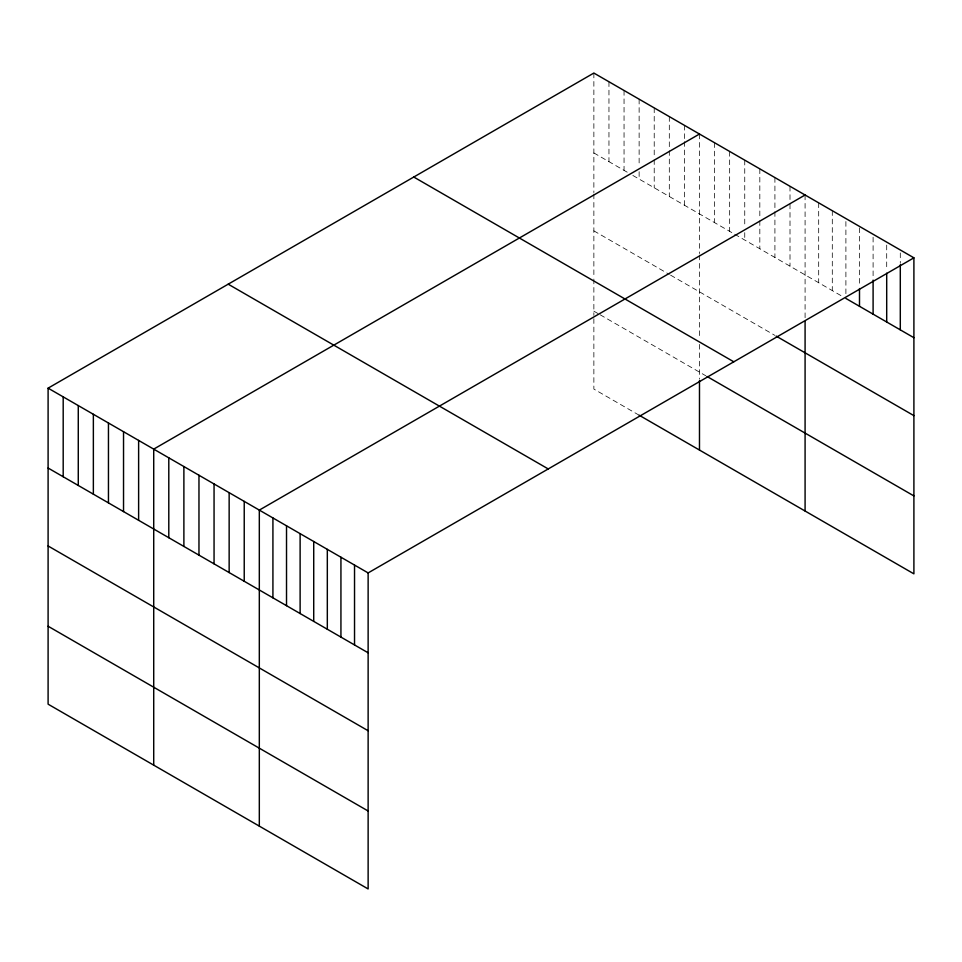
<?xml version="1.0" encoding="UTF-8"?>
<svg xmlns="http://www.w3.org/2000/svg" width="962" height="962" viewBox="0 0 962 962"><rect width="100%" height="100%" fill="white"/><g stroke="black" fill="none" stroke-linecap="round" stroke-linejoin="round"><path stroke-width="0.72" stroke-dasharray="4.81 3.61" d="M593.867 73.052L593.867 192.616M593.867 152.946L627.813 172.535M632.84 175.445L733.429 233.513M734.679 234.235L843.421 297.017M593.867 230.868L669.312 274.423M670.562 275.144L774.915 335.389M593.867 311.159L598.905 314.057M600.156 314.778L705.771 375.757M639.129 415.211L593.867 389.081L593.867 316.823M900.3 252.934L900.3 263.287M886.699 245.082L886.699 270.226M873.099 237.229L873.099 278.643M859.499 227.886L859.499 285.582M845.899 221.513L845.899 294.011M832.298 210.702L832.298 290.596M818.686 202.85L818.686 282.744M805.086 194.997L805.086 318.807M790.006 186.291L790.006 202.561M790.006 204.04L790.006 266.173M774.915 177.585L774.915 210.125M774.915 211.604L774.915 257.467M759.824 168.867L759.824 219.168M759.824 220.647L759.824 248.761M744.744 160.161L744.744 226.731M744.744 232.648L744.744 240.043M729.653 151.455L729.653 231.337M714.562 142.737L714.562 222.619M699.482 134.031L699.482 253.583M699.482 255.002L699.482 338.552M699.482 344.396L699.482 379.208M684.391 125.313L684.391 140.115M684.391 141.594L684.391 205.207M669.312 116.606L669.312 149.158M669.312 150.637L669.312 196.488M654.22 107.9L654.22 158.201M654.22 159.68L654.22 187.782M639.129 99.182L639.129 165.753M639.129 171.681L639.129 179.076M624.049 90.476L624.049 170.358M608.958 81.77L608.958 161.652M593.867 194.023L593.867 277.585M593.867 279.04L593.867 315.404"/><path stroke-width="1.44" d="M913.9 257.828L368.133 572.919L368.133 888.948L48.1 704.172L48.1 388.155L593.867 73.052L913.9 257.828L913.9 573.845L639.129 415.211M699.482 134.031L153.716 449.122L153.716 765.151M805.086 194.997L259.319 510.1L259.319 826.13M845.899 298.448L913.9 337.71M776.178 336.123L913.9 415.632M413.768 177.032L733.802 361.808M707.022 376.479L913.9 495.923M228.198 284.175L548.232 468.939M48.1 388.155L368.133 572.919M48.1 468.037L368.133 652.801M48.1 545.959L368.133 730.735M48.1 626.25L368.133 811.014M900.3 264.766L900.3 329.858M886.699 273.184L886.699 322.005M873.099 280.122L873.099 314.153M859.499 288.54L859.499 306.301M805.086 321.645L805.086 511.026M699.482 380.627L699.482 450.048M354.533 565.067L354.533 644.949M340.933 557.214L340.933 637.097M327.32 549.362L327.32 629.244M313.72 541.51L313.72 621.392M300.12 533.657L300.12 613.54M286.52 525.805L286.52 605.687M272.919 517.953L272.919 597.835M244.228 501.394L244.228 581.276M229.148 492.676L229.148 572.558M214.057 483.97L214.057 563.852M198.966 475.252L198.966 555.146M183.886 466.546L183.886 546.428M168.795 457.84L168.795 537.722M138.624 440.416L138.624 520.298M123.533 431.71L123.533 511.592M108.453 422.991L108.453 502.885M93.362 414.285L93.362 494.167M78.271 405.579L78.271 485.461M63.191 396.861L63.191 476.743"/></g></svg>
